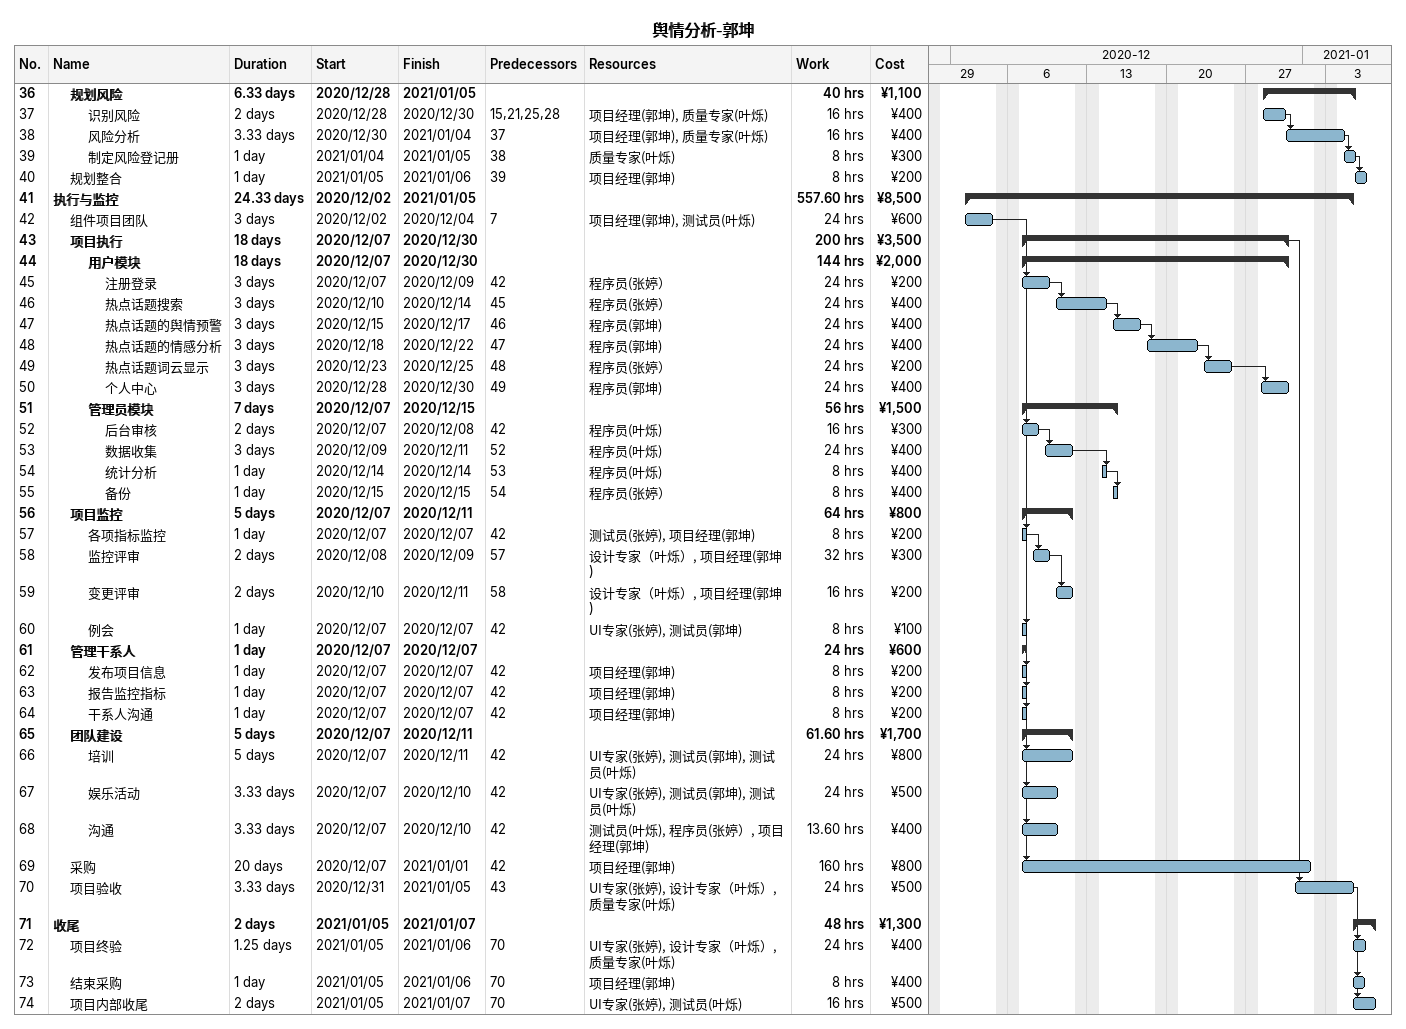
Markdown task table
舆情分析-郭坤

| ID | Level | Task | Duration | Start | Finish | Predecessors | Resources | Work (h) | Cost (¥) |
|---|---|---|---|---|---|---|---|---|---|
| 36 | 2 | **规划风险** | 6.33d | 2020-12-28 | 2021-01-05 |  |  | 40 | 1100 |
| 37 | 3 | 识别风险 | 2d | 2020-12-28 | 2020-12-30 | 15, 21, 25, 28 | 项目经理(郭坤), 质量专家(叶烁) | 16 | 400 |
| 38 | 3 | 风险分析 | 3.33d | 2020-12-30 | 2021-01-04 | 37 | 项目经理(郭坤), 质量专家(叶烁) | 16 | 400 |
| 39 | 3 | 制定风险登记册 | 1d | 2021-01-04 | 2021-01-05 | 38 | 质量专家(叶烁) | 8 | 300 |
| 40 | 2 | 规划整合 | 1d | 2021-01-05 | 2021-01-06 | 39 | 项目经理(郭坤) | 8 | 200 |
| 41 | 1 | **执行与监控** | 24.33d | 2020-12-02 | 2021-01-05 |  |  | 557.60 | 8500 |
| 42 | 2 | 组件项目团队 | 3d | 2020-12-02 | 2020-12-04 | 7 | 项目经理(郭坤), 测试员(叶烁) | 24 | 600 |
| 43 | 2 | **项目执行** | 18d | 2020-12-07 | 2020-12-30 |  |  | 200 | 3500 |
| 44 | 3 | **用户模块** | 18d | 2020-12-07 | 2020-12-30 |  |  | 144 | 2000 |
| 45 | 4 | 注册登录 | 3d | 2020-12-07 | 2020-12-09 | 42 | 程序员(张婷） | 24 | 200 |
| 46 | 4 | 热点话题搜索 | 3d | 2020-12-10 | 2020-12-14 | 45 | 程序员(张婷） | 24 | 400 |
| 47 | 4 | 热点话题的舆情预警 | 3d | 2020-12-15 | 2020-12-17 | 46 | 程序员(郭坤) | 24 | 400 |
| 48 | 4 | 热点话题的情感分析 | 3d | 2020-12-18 | 2020-12-22 | 47 | 程序员(郭坤) | 24 | 400 |
| 49 | 4 | 热点话题词云显示 | 3d | 2020-12-23 | 2020-12-25 | 48 | 程序员(张婷） | 24 | 200 |
| 50 | 4 | 个人中心 | 3d | 2020-12-28 | 2020-12-30 | 49 | 程序员(郭坤) | 24 | 400 |
| 51 | 3 | **管理员模块** | 7d | 2020-12-07 | 2020-12-15 |  |  | 56 | 1500 |
| 52 | 4 | 后台审核 | 2d | 2020-12-07 | 2020-12-08 | 42 | 程序员(叶烁) | 16 | 300 |
| 53 | 4 | 数据收集 | 3d | 2020-12-09 | 2020-12-11 | 52 | 程序员(叶烁) | 24 | 400 |
| 54 | 4 | 统计分析 | 1d | 2020-12-14 | 2020-12-14 | 53 | 程序员(叶烁) | 8 | 400 |
| 55 | 4 | 备份 | 1d | 2020-12-15 | 2020-12-15 | 54 | 程序员(张婷） | 8 | 400 |
| 56 | 2 | **项目监控** | 5d | 2020-12-07 | 2020-12-11 |  |  | 64 | 800 |
| 57 | 3 | 各项指标监控 | 1d | 2020-12-07 | 2020-12-07 | 42 | 测试员(张婷), 项目经理(郭坤) | 8 | 200 |
| 58 | 3 | 监控评审 | 2d | 2020-12-08 | 2020-12-09 | 57 | 设计专家（叶烁）, 项目经理(郭坤) | 32 | 300 |
| 59 | 3 | 变更评审 | 2d | 2020-12-10 | 2020-12-11 | 58 | 设计专家（叶烁）, 项目经理(郭坤) | 16 | 200 |
| 60 | 3 | 例会 | 1d | 2020-12-07 | 2020-12-07 | 42 | UI专家(张婷), 测试员(郭坤) | 8 | 100 |
| 61 | 2 | **管理干系人** | 1d | 2020-12-07 | 2020-12-07 |  |  | 24 | 600 |
| 62 | 3 | 发布项目信息 | 1d | 2020-12-07 | 2020-12-07 | 42 | 项目经理(郭坤) | 8 | 200 |
| 63 | 3 | 报告监控指标 | 1d | 2020-12-07 | 2020-12-07 | 42 | 项目经理(郭坤) | 8 | 200 |
| 64 | 3 | 干系人沟通 | 1d | 2020-12-07 | 2020-12-07 | 42 | 项目经理(郭坤) | 8 | 200 |
| 65 | 2 | **团队建设** | 5d | 2020-12-07 | 2020-12-11 |  |  | 61.60 | 1700 |
| 66 | 3 | 培训 | 5d | 2020-12-07 | 2020-12-11 | 42 | UI专家(张婷), 测试员(郭坤), 测试员(叶烁) | 24 | 800 |
| 67 | 3 | 娱乐活动 | 3.33d | 2020-12-07 | 2020-12-10 | 42 | UI专家(张婷), 测试员(郭坤), 测试员(叶烁) | 24 | 500 |
| 68 | 3 | 沟通 | 3.33d | 2020-12-07 | 2020-12-10 | 42 | 测试员(叶烁), 程序员(张婷）, 项目经理(郭坤) | 13.60 | 400 |
| 69 | 2 | 采购 | 20d | 2020-12-07 | 2021-01-01 | 42 | 项目经理(郭坤) | 160 | 800 |
| 70 | 2 | 项目验收 | 3.33d | 2020-12-31 | 2021-01-05 | 43 | UI专家(张婷), 设计专家（叶烁）, 质量专家(叶烁) | 24 | 500 |
| 71 | 1 | **收尾** | 2d | 2021-01-05 | 2021-01-07 |  |  | 48 | 1300 |
| 72 | 2 | 项目终验 | 1.25d | 2021-01-05 | 2021-01-06 | 70 | UI专家(张婷), 设计专家（叶烁）, 质量专家(叶烁) | 24 | 400 |
| 73 | 2 | 结束采购 | 1d | 2021-01-05 | 2021-01-06 | 70 | 项目经理(郭坤) | 8 | 400 |
| 74 | 2 | 项目内部收尾 | 2d | 2021-01-05 | 2021-01-07 | 70 | UI专家(张婷), 测试员(叶烁) | 16 | 500 |
